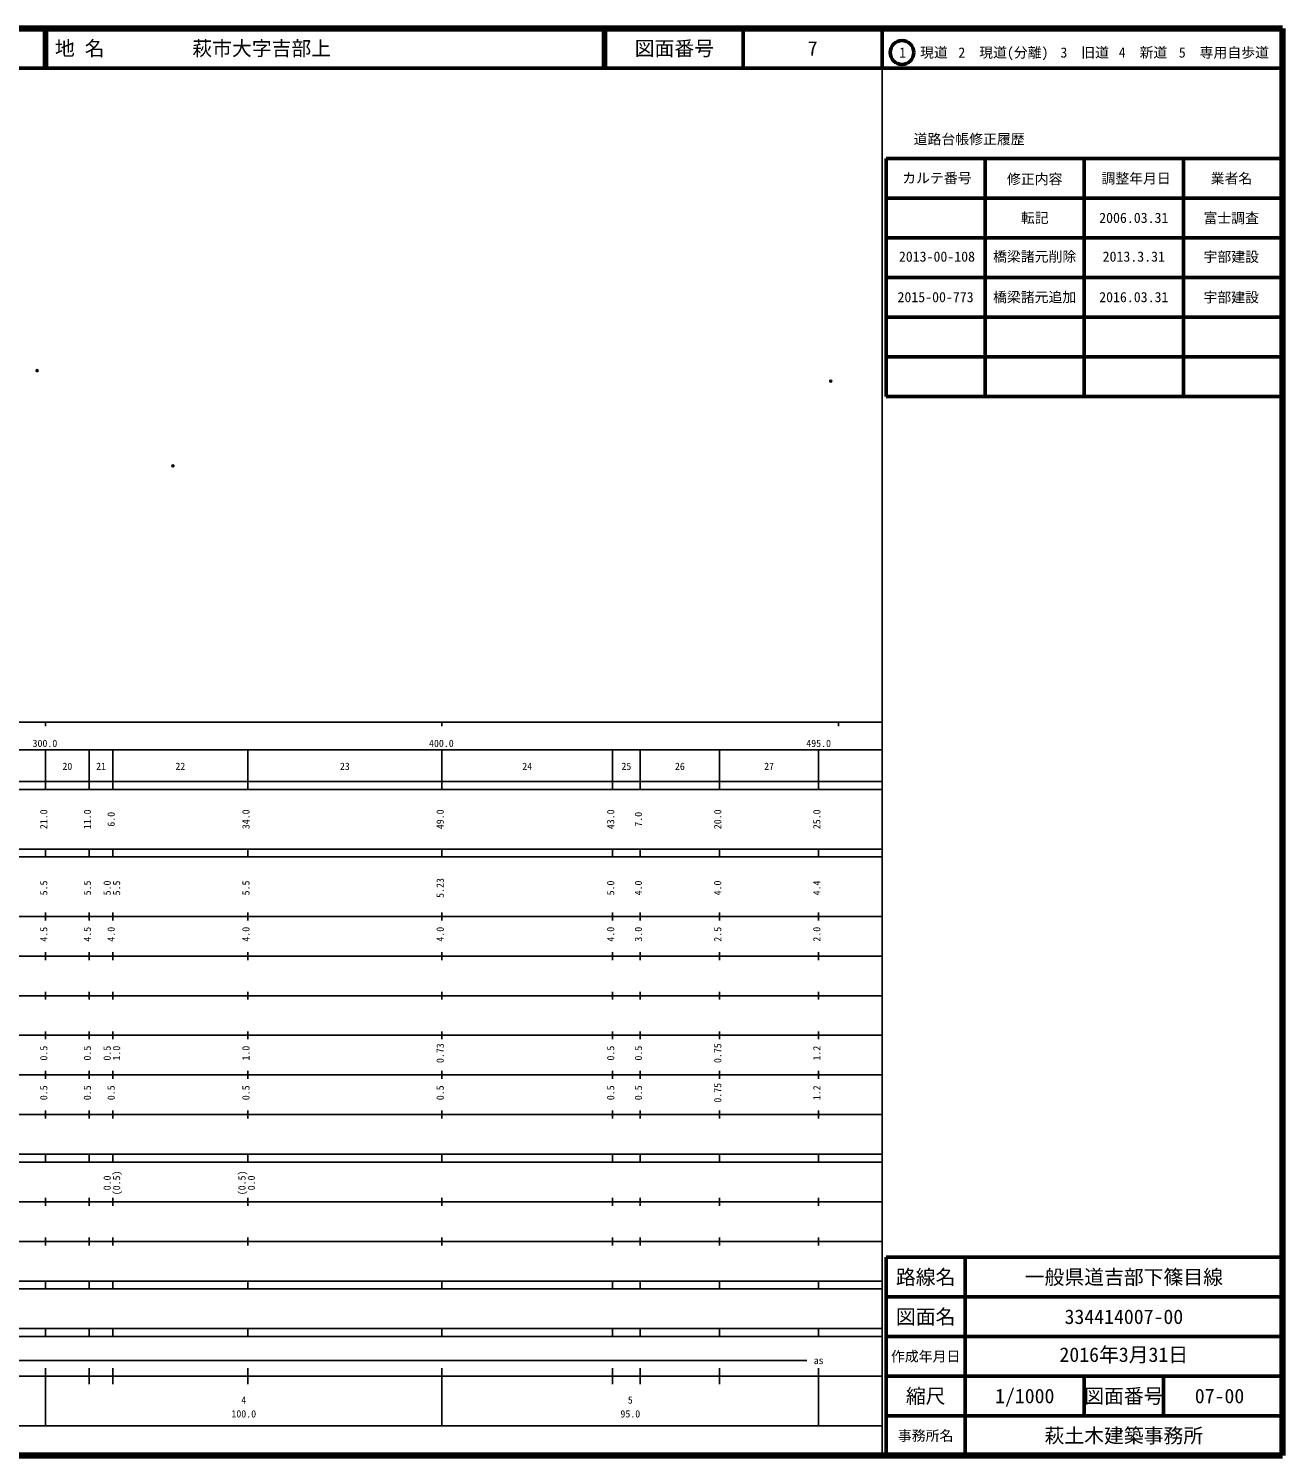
# Model space of a CAD drawing. Units: millimetres on the paper, with parts at other scales. Extents: x 40 to 680, y 20 to 380.
# Drawn here: x 363.7 to 680, y 20 to 380 of the extents above; entities that cross this region are included whole.
import ezdxf
from ezdxf.enums import TextEntityAlignment as Align

# ---------------------------------------------------------------- set-up
doc = ezdxf.new("R2010")
doc.units = ezdxf.units.MM
doc.header["$PDMODE"] = 32
doc.header["$PDSIZE"] = 0.5
doc.layers.add('M-OTRS', color=6, linetype='Continuous')
doc.layers.add('M-TTL-TXT', color=7, linetype='Continuous')
for name, color, linetype, lineweight in [('M-TTL', 2, 'Continuous', 140), ('M-TTL-BAND', 7, 'Continuous', 25), ('M-TTL-FRAM', 2, 'Continuous', 50), ('M-TTL-LINE', 7, 'Continuous', 50)]:
    doc.layers.add(name, color=color, linetype=linetype, lineweight=lineweight)
doc.styles.add('ＭＳ ゴシック', font='')
doc.styles.get('ＭＳ ゴシック').set_extended_font_data('MS Gothic')

msp = doc.modelspace()

# ---------------------------------------------------------------- linework, layer by layer
at = {"layer": 'M-OTRS'}
for p in [(365.863, 293.688), (566.044, 291.065), (400.143, 269.655)]:
    msp.add_point(p, dxfattribs=at)
at = {"layer": 'M-TTL'}
for p, q in [((680, 380), (40, 380)), ((680, 20), (680, 380)), ((40, 20), (680, 20))]:
    msp.add_line(p, q, dxfattribs=at)
at = {"layer": 'M-TTL-BAND'}
for p, q in [((579, 20), (579, 370)), ((40, 205), (579, 205)), ((368, 205), (368, 204)), ((468, 205), (468, 204)), ((568, 205), (568, 204)), ((68, 198), (579, 198)), ((368, 188), (368, 198)), ((379, 188), (379, 198)), ((385, 188), (385, 198)), ((419, 188), (419, 198)), ((468, 188), (468, 198)), ((511, 188), (511, 198)), ((518, 188), (518, 198)), ((538, 188), (538, 198)), ((563, 188), (563, 198)), ((40, 190), (579, 190)), ((40, 188), (579, 188)), ((40, 173), (579, 173)), ((368, 171), (368, 173)), ((379, 171), (379, 173)), ((385, 171), (385, 173)), ((419, 171), (419, 173)), ((468, 171), (468, 173)), ((511, 171), (511, 173)), ((518, 171), (518, 173)), ((538, 171), (538, 173)), ((563, 171), (563, 173)), ((40, 171), (579, 171)), ((40, 156), (579, 156)), ((368, 155), (368, 157)), ((379, 155), (379, 157)), ((385, 155), (385, 157)), ((419, 155), (419, 157)), ((468, 155), (468, 157)), ((511, 155), (511, 157)), ((518, 155), (518, 157)), ((538, 155), (538, 157)), ((563, 155), (563, 157)), ((46, 146), (579, 146)), ((368, 145), (368, 147)), ((379, 145), (379, 147)), ((385, 145), (385, 147)), ((419, 145), (419, 147)), ((468, 145), (468, 147)), ((511, 145), (511, 147)), ((518, 145), (518, 147)), ((538, 145), (538, 147)), ((563, 145), (563, 147)), ((368, 135), (368, 137)), ((379, 135), (379, 137)), ((385, 135), (385, 137)), ((419, 135), (419, 137)), ((468, 135), (468, 137)), ((511, 135), (511, 137)), ((518, 135), (518, 137)), ((538, 135), (538, 137)), ((563, 135), (563, 137)), ((52, 136), (579, 136)), ((46, 126), (579, 126)), ((368, 125), (368, 127)), ((379, 125), (379, 127)), ((385, 125), (385, 127)), ((419, 125), (419, 127)), ((468, 125), (468, 127)), ((511, 125), (511, 127)), ((518, 125), (518, 127)), ((538, 125), (538, 127)), ((563, 125), (563, 127)), ((52, 116), (579, 116)), ((368, 115), (368, 117)), ((379, 115), (379, 117)), ((385, 115), (385, 117)), ((419, 115), (419, 117)), ((468, 115), (468, 117)), ((511, 115), (511, 117)), ((518, 115), (518, 117)), ((538, 115), (538, 117)), ((563, 115), (563, 117)), ((46, 106), (579, 106)), ((368, 105), (368, 107)), ((379, 105), (379, 107)), ((385, 105), (385, 107)), ((419, 105), (419, 107)), ((468, 105), (468, 107)), ((511, 105), (511, 107)), ((518, 105), (518, 107)), ((538, 105), (538, 107)), ((563, 105), (563, 107)), ((40, 96), (579, 96)), ((40, 94), (579, 94)), ((368, 94), (368, 96)), ((379, 94), (379, 96)), ((385, 94), (385, 96)), ((419, 94), (419, 96)), ((468, 94), (468, 96)), ((511, 94), (511, 96)), ((518, 94), (518, 96)), ((538, 94), (538, 96)), ((563, 94), (563, 96)), ((49, 84), (579, 84)), ((368, 83), (368, 85)), ((379, 83), (379, 85)), ((385, 83), (385, 85)), ((419, 83), (419, 85)), ((468, 83), (468, 85)), ((511, 83), (511, 85)), ((518, 83), (518, 85)), ((538, 83), (538, 85)), ((563, 83), (563, 85)), ((40, 74), (579, 74)), ((368, 73), (368, 75)), ((379, 73), (379, 75)), ((385, 73), (385, 75)), ((419, 73), (419, 75)), ((468, 73), (468, 75)), ((511, 73), (511, 75)), ((518, 73), (518, 75)), ((538, 73), (538, 75)), ((563, 73), (563, 75)), ((40, 64), (579, 64)), ((40, 62), (579, 62)), ((368, 62), (368, 64)), ((379, 62), (379, 64)), ((385, 62), (385, 64)), ((419, 62), (419, 64)), ((468, 62), (468, 64)), ((511, 62), (511, 64)), ((518, 62), (518, 64)), ((538, 62), (538, 64)), ((563, 62), (563, 64)), ((40, 52), (579, 52)), ((368, 50), (368, 52)), ((379, 50), (379, 52)), ((385, 50), (385, 52)), ((419, 50), (419, 52)), ((468, 50), (468, 52)), ((511, 50), (511, 52)), ((518, 50), (518, 52)), ((538, 50), (538, 52)), ((563, 50), (563, 52)), ((40, 50), (579, 50)), ((71, 44), (560, 44)), ((40, 40), (579, 40)), ((368, 27.5), (368, 42)), ((379, 38), (379, 42)), ((385, 38), (385, 42)), ((419, 38), (419, 42)), ((468, 27.5), (468, 42)), ((511, 38), (511, 42)), ((518, 38), (518, 42)), ((538, 38), (538, 42)), ((563, 27.5), (563, 42)), ((68, 27.5), (579, 27.5))]:
    msp.add_line(p, q, dxfattribs=at)
at = {"layer": 'M-TTL-FRAM'}
for p, q in [((580, 347.197), (580, 287.197)), ((580, 347.197), (680, 347.197)), ((580, 287.197), (680, 287.197)), ((680, 70), (580, 70)), ((580, 70), (580, 20))]:
    msp.add_line(p, q, dxfattribs=at)
at = {"layer": 'M-TTL-LINE'}
for p, q in [((367.75, 380), (367.75, 370)), ((368.25, 380), (368.25, 370)), ((508.747, 380), (508.747, 370)), ((509.247, 380), (509.247, 370)), ((543.997, 380), (543.997, 370)), ((579, 380), (579, 370)), ((40, 370), (680, 370)), ((605, 347.197), (605, 287.197)), ((630, 347.197), (630, 287.197)), ((655, 347.197), (655, 287.197)), ((580, 337.197), (680, 337.197)), ((580, 327.197), (680, 327.197)), ((580, 317.197), (680, 317.197)), ((580, 307.197), (680, 307.197)), ((580, 297.197), (680, 297.197)), ((600, 70), (600, 20)), ((680, 60), (580, 60)), ((680, 50), (580, 50)), ((680, 40), (580, 40)), ((630, 40), (630, 30)), ((650, 40), (650, 30)), ((680, 30), (580, 30))]:
    msp.add_line(p, q, dxfattribs=at)
msp.add_circle((584.031, 373.958), 3, dxfattribs=at)

# ---------------------------------------------------------------- texts
at = {"layer": 'M-TTL-BAND', "style": 'ＭＳ ゴシック'}
for s, p in [('300.0', (367.844, 198.195)), ('400.0', (467.844, 198.195)), ('495.0', (563, 198.195)), ('20', (373.5, 192.405)), ('21', (382, 192.405)), ('22', (402, 192.405)), ('23', (443.5, 192.405)), ('24', (489.5, 192.405)), ('25', (514.5, 192.405)), ('26', (528, 192.405)), ('27', (550.5, 192.405)), ('as', (563, 42.5)), ('4', (418, 32.523)), ('5', (515.5, 32.523)), ('100.0', (418, 29.033)), ('95.0', (515.5, 29.033))]:
    msp.add_text(s, height=1.833, dxfattribs=at).set_placement(p, align=Align.BOTTOM_CENTER)
for s, p in [('21.0', (369, 180.5)), ('11.0', (380, 180.5)), ('6.0', (386, 180.5)), ('34.0', (420, 180.5)), ('49.0', (469, 180.5)), ('43.0', (512, 180.5)), ('7.0', (519, 180.5)), ('20.0', (539, 180.5)), ('25.0', (564, 180.5)), ('5.5', (369, 163.174)), ('5.5', (380, 163.174)), ('5.0', (385, 163.174)), ('5.5', (387.37, 163.174)), ('5.5', (420, 163.174)), ('5.23', (469, 163.174)), ('5.0', (512, 163.174)), ('4.0', (519, 163.174)), ('4.0', (539, 163.174)), ('4.4', (564, 163.174)), ('4.5', (369, 151.5)), ('4.5', (380, 151.5)), ('4.0', (386, 151.5)), ('4.0', (420, 151.5)), ('4.0', (469, 151.5)), ('4.0', (512, 151.5)), ('3.0', (519, 151.5)), ('2.5', (539, 151.5)), ('2.0', (564, 151.5)), ('0.5', (369, 121.5)), ('0.5', (380, 121.5)), ('0.5', (385, 121.5)), ('1.0', (387.37, 121.5)), ('1.0', (420, 121.5)), ('0.73', (469, 121.5)), ('0.5', (512, 121.5)), ('0.5', (519, 121.5)), ('0.75', (539, 121.5)), ('1.2', (564, 121.5)), ('0.5', (369, 111.5)), ('0.5', (380, 111.5)), ('0.5', (386, 111.5)), ('0.5', (420, 111.5)), ('0.5', (469, 111.5)), ('0.5', (512, 111.5)), ('0.5', (519, 111.5)), ('0.75', (539, 111.5)), ('1.2', (564, 111.5)), ('0.0', (385, 88.764)), ('(0.5)', (387.37, 88.764)), ('(0.5)', (419, 88.764)), ('0.0', (421.37, 88.764))]:
    msp.add_text(s, height=1.833, rotation=90, dxfattribs=at).set_placement(p, align=Align.BOTTOM_CENTER)
at = {"layer": 'M-TTL-TXT', "style": 'ＭＳ ゴシック'}
for s, p in [('地 名', (370.38, 375)), ('萩市大字吉部上', (405.024, 375))]:
    msp.add_text(s, height=3.666, dxfattribs=at).set_placement(p, align=Align.MIDDLE_LEFT)
for s, height, p in [('図面番号', 3.666, (526.622, 375)), ('7', 3.666, (561.497, 375)), ('1\u3000現道', 2.566, (589.448, 373.958)), ('2\u3000現道(分離)', 2.566, (609.619, 373.958)), ('3\u3000旧道', 2.566, (630.121, 373.958)), ('4\u3000新道', 2.566, (644.824, 373.958)), ('5\u3000専用自歩道', 2.566, (665.228, 373.958)), ('道路台帳修正履歴', 2.566, (600.968, 352.113)), ('カルテ番号', 2.566, (592.839, 342.277)), ('修正内容', 2.566, (617.509, 342.023)), ('調整年月日', 2.566, (643.089, 342.197)), ('業者名', 2.566, (667.134, 342.197)), ('転記', 2.566, (617.5, 332.245)), ('2006.03.31', 2.566, (642.5, 332.245)), ('富士調査', 2.566, (667.077, 332.189)), ('2015-00-773', 2.566, (592.5, 312.245)), ('橋梁諸元追加', 2.566, (617.5, 312.245)), ('2016.03.31', 2.566, (642.5, 312.245)), ('宇部建設', 2.566, (667.077, 312.189)), ('路線名', 3.666, (590, 65)), ('路線名', 3.666, (590, 65)), ('一般県道吉部下篠目線', 3.666, (640, 65)), ('図面名', 3.666, (590, 55)), ('図面名', 3.666, (590, 55)), ('334414007-00', 3.666, (640, 55)), ('作成年月日', 2.566, (590, 45)), ('作成年月日', 2.566, (590, 45)), ('縮尺', 3.666, (590, 35)), ('縮尺', 3.666, (590, 35)), ('1/1000', 3.666, (615, 35)), ('図面番号', 3.666, (640, 35)), ('図面番号', 3.666, (640, 35)), ('07-00', 3.666, (664.125, 35)), ('事務所名', 2.566, (590, 25)), ('事務所名', 2.566, (590, 25)), ('萩土木建築事務所', 3.666, (640, 25))]:
    msp.add_text(s, height=height, dxfattribs=at).set_placement(p, align=Align.MIDDLE_CENTER)
for s, p in [('橋梁諸元削除', (617.5, 320.414)), ('宇部建設', (667.077, 320.357)), ('2013.3.31', (642.5, 320.414))]:
    msp.add_text(s, height=2.566, dxfattribs=at).set_placement(p, align=Align.BOTTOM_CENTER)
for s, height, p in [('2013-00-108', 2.566, (583.248, 320.414)), ('2016年3月31日', 3.666, (623.75, 42.5))]:
    msp.add_text(s, height=height, dxfattribs=at).set_placement(p, align=Align.BOTTOM_LEFT)

doc.saveas('drawing.dxf')
